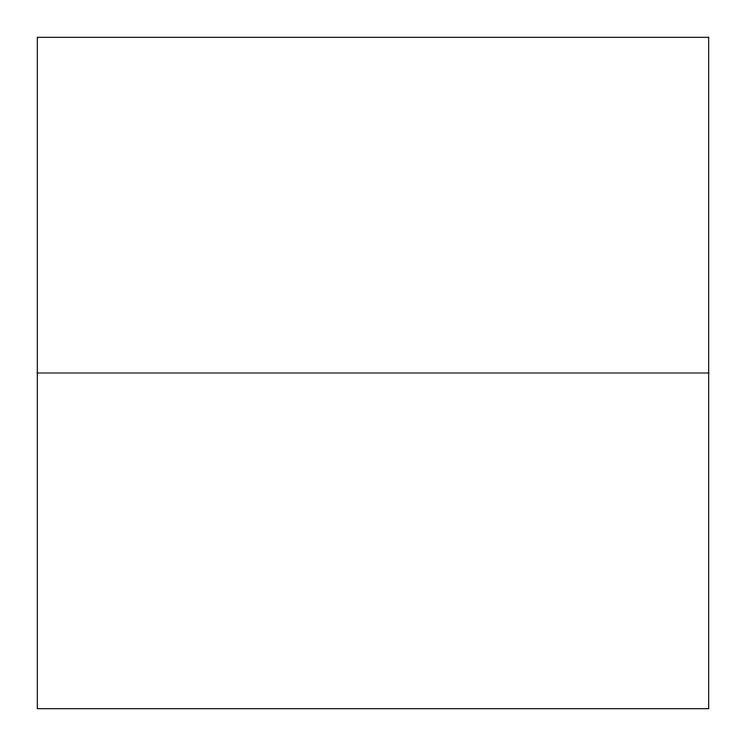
<?xml version="1.0" encoding="UTF-8"?>
<svg xmlns="http://www.w3.org/2000/svg" width="746" height="746" viewBox="0 0 746 746"><rect width="100%" height="100%" fill="white"/><g stroke="black" fill="none" stroke-linecap="round" stroke-linejoin="round"><path stroke-width="1.12" d="M37.3 373L708.7 373M708.7 37.3L37.3 37.3L37.3 708.7L708.7 708.7L708.7 37.3"/></g></svg>
